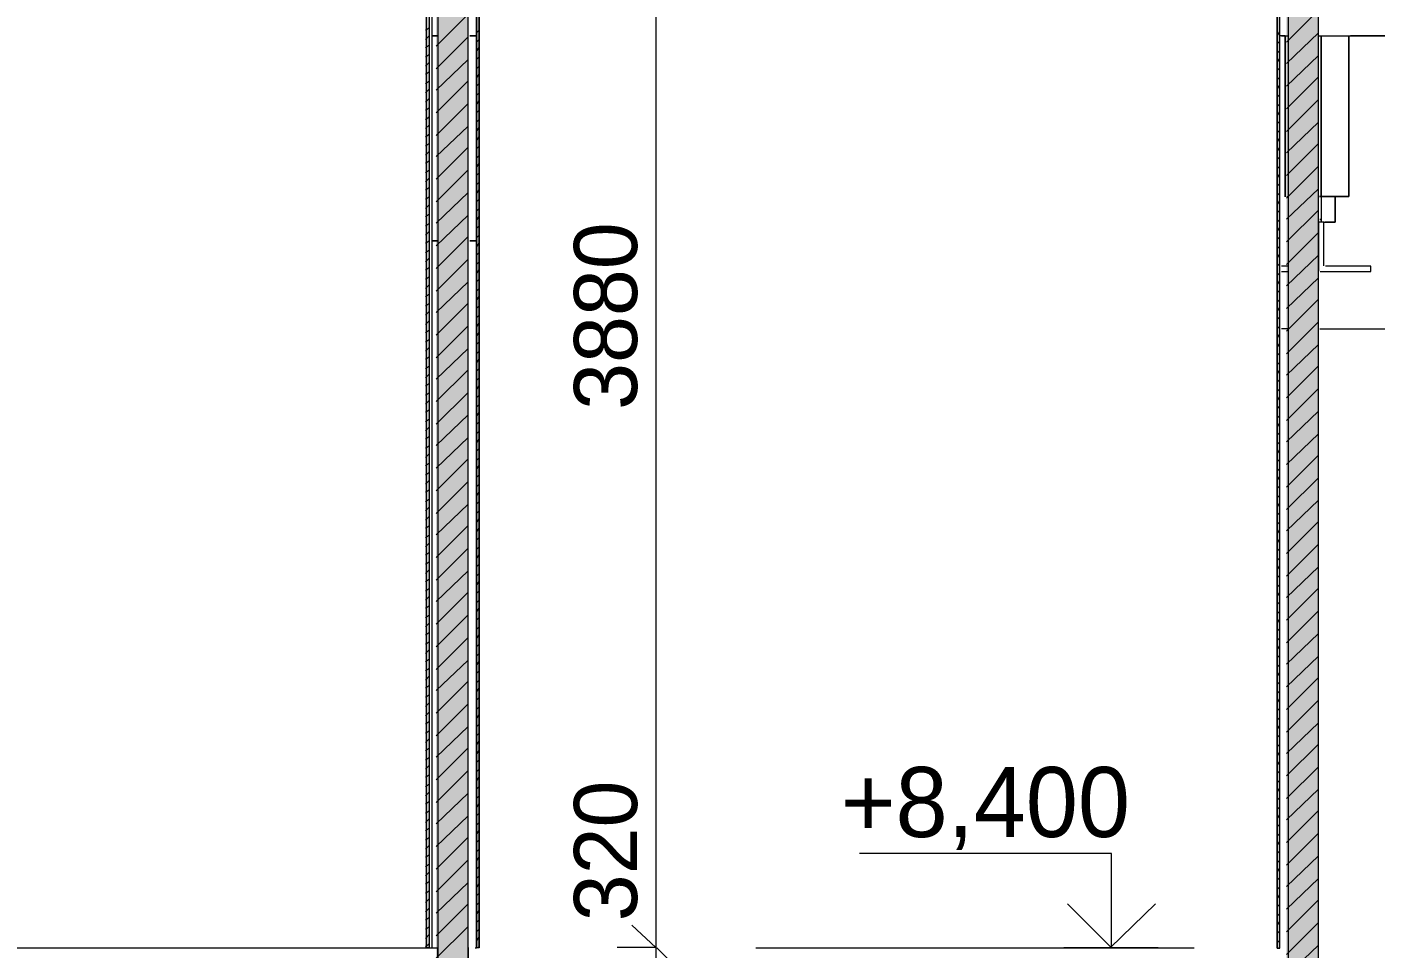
# Model space of a CAD drawing. Header units: millimetres. Extents: x -135211 to 49383, y -8033 to 228499.
# Drawn here: x -42201 to -37917, y 57055 to 59983 of the extents above; entities that cross this region are included whole.
import ezdxf

# ---------------------------------------------------------------- set-up
doc = ezdxf.new("R2010")
doc.units = ezdxf.units.MM
doc.layers.add('PDF _Геометрия', color=7, linetype='Continuous', true_color=0x1d1d1d)
doc.layers.add('PDF _Сплошная заливка', color=7, linetype='Continuous', true_color=0xffffff)
doc.layers.add('PDF _Текст', color=7, linetype='Continuous')

msp = doc.modelspace()

# ---------------------------------------------------------------- linework, layer by layer
at = {"layer": 'PDF _Геометрия', "color": 7, "lineweight": 9}
for points in [[(-40202.8, 61293.7), (-40202.8, 60933.9), (-40202.8, 57056.4), (-40202.8, 56734.7), (-40202.8, 52857.2), (-40202.8, 52535.5), (-40325.5, 52535.5)], [(-40896, 60933.1), (-40896, 56974.9), (-43444.5, 56974.9)], [(-40931.1, 57055.6), (-40931.1, 60933.3), (-43411.8, 60933.3)], [(-40934.8, 57056.4), (-40922.3, 57056.4), (-40922.3, 60933.9), (-40934.8, 60933.9)], [(-40917.5, 57055.4), (-40913.5, 57055.4), (-40913.5, 60933.2), (-40917.5, 60933.2)], [(-40900.9, 56975.9), (-40799.5, 56975.9), (-40799.5, 60933.9), (-40900.9, 60933.9)], [(-38193.6, 60932.8), (-38193.6, 56974.6), (-40792.8, 56974.6)], [(-40777.1, 57056.2), (-40773.1, 57056.2), (-40773.1, 60933.7), (-40777.1, 60933.7)], [(-40773.1, 60933.1), (-40773.1, 57055.3)], [(-40764.4, 57056.2), (-40764.4, 60933.7), (-40764.4, 57056.2), (-40772.9, 57056.2)], [(-38228.6, 57055.2), (-38219.9, 57055.2), (-38219.9, 60933), (-38228.6, 60933)], [(-38224, 57056.1), (-38219.9, 57056.1), (-38219.9, 60933.6), (-38224, 60933.6)], [(-38198.6, 56975.6), (-38097.1, 56975.6), (-38097.1, 60933.6), (-38198.6, 60933.6)], [(-38219.2, 59955.6), (-38202.3, 59955.6), (-38202.3, 59443.4), (-38202.3, 59955.6), (-38202.3, 59443.4), (-38202.3, 59955.6), (-38202.3, 59443.4), (-38202.3, 59955.6), (-38202.3, 59443.4), (-38202.3, 59955.6), (-38202.3, 59443.4), (-38202.3, 59955.6)], [(-38214.6, 59954.9), (-38193.6, 59954.9)], [(-38097.1, 59371.6), (-38097.1, 59955.8)], [(-38094.8, 59955.3), (-37544.3, 59955.3), (-37844.8, 59955.3)], [(-38047.3, 59443.7), (-38000.5, 59443.7), (-38000.5, 59955.9), (-38000.5, 59443.7), (-38093.4, 59443.7), (-38000.5, 59443.7), (-38000.5, 59955.9), (-38000.5, 59443.7), (-38093.4, 59443.7)], [(-38092.4, 59023.6), (-37842.6, 59023.6), (-37842.6, 56974.7), (-37842.6, 59303.1), (-37842.6, 59955), (-37994.7, 59955)], [(-38088.3, 59442.7), (-38088.3, 59955), (-38088.3, 59370.8), (-38092.4, 59370.8), (-38088.3, 59370.8), (-38092.4, 59370.8), (-38088.3, 59370.8), (-38092.4, 59370.8)], [(-38097.1, 59422.4), (-38097.1, 59921.9)], [(-38097.1, 59363.1), (-38097.1, 59206.5), (-38097.1, 59562.1)], [(-38202.3, 59443.4), (-38202.3, 59443.4)], [(-38202.3, 59443.4), (-38202.3, 59443.4)], [(-38202.3, 59443.4), (-38202.3, 59443.4)], [(-38202.3, 59443.4), (-38202.3, 59443.4)], [(-38202.3, 59443.4), (-38202.3, 59443.4)], [(-38197.6, 59442.7), (-38193.6, 59442.7)], [(-38193.6, 59442.7), (-38197.6, 59442.7)], [(-38197.6, 59442.7), (-38193.6, 59442.7)], [(-38193.6, 59442.7), (-38197.6, 59442.7)], [(-38197.6, 59442.7), (-38193.6, 59442.7)], [(-38193.6, 59442.7), (-38197.6, 59442.7)], [(-38000.5, 59443.7), (-38000.5, 59443.7)], [(-38000.5, 59443.7), (-38000.5, 59443.7)], [(-38000.5, 59443.7), (-38000.5, 59443.7)], [(-38000.5, 59443.7), (-38000.5, 59443.7)], [(-38000.5, 59443.7), (-38000.5, 59443.7)], [(-38079.5, 59223.3), (-38079.5, 59363), (-38096.4, 59363)], [(-38088.3, 59370.8), (-38088.3, 59362.3), (-38092.4, 59362.3)], [(-38097.1, 59265.8), (-38097.1, 59320.8)], [(-38193.6, 59222.5), (-38214.6, 59222.5)], [(-38214.6, 59205.6), (-38193.6, 59205.6)], [(-38091.1, 59205.5), (-37930.3, 59205.5), (-37930.3, 59222.4), (-38074.1, 59222.4)], [(-38097.1, 58668.9), (-38097.1, 59168.4)], [(-38193.6, 59023.5), (-38214.6, 59023.5)], [(-38097.1, 58516.5), (-38097.1, 58567.3)], [(-38097.1, 57915.4), (-38097.1, 58414.9)], [(-38097.1, 57763), (-38097.1, 57813.8)], [(-38097.1, 57161.9), (-38097.1, 57661.4)], [(-40202.8, 57479.8), (-40202.8, 57039.5), (-40202.8, 56895.6)], [(-38755.1, 57055.6), (-38755.1, 57356.2), (-39555.3, 57356.2)], [(-40896, 56974.9), (-40896, 56979.1), (-40896, 57038.4), (-40896, 57046.8), (-40896, 57055.3), (-43444.5, 57055.3)], [(-42665.8, 57055.5), (-41273.3, 57055.5)], [(-40799.5, 57056.4), (-40799.5, 57047.9), (-40799.5, 57039.4), (-40799.5, 56980.2), (-40799.5, 56975.9)], [(-40202.8, 57056.4), (-40325.5, 57056.4)], [(-39884.7, 57056.3), (-38491.9, 57056.3)], [(-38605.9, 57056.2), (-38906.6, 57056.2)], [(-38097.1, 57009.5), (-38097.1, 57060.3)]]:
    msp.add_lwpolyline(points, dxfattribs=at)
for points in [[(-38228.7, 60933), (-38228.7, 57055.3)], [(-40913, 59955.2), (-40896, 59955.2)], [(-40794.1, 59955.1), (-40773.1, 59955.1)], [(-38000.5, 59955.9), (-38000.5, 59443.7), (-38093.4, 59443.7), (-38000.5, 59443.7)], [(-38000.5, 59955.9), (-38000.5, 59443.7), (-38047.3, 59443.7), (-38000.5, 59443.7)], [(-38000.5, 59955.9), (-38000.5, 59443.7), (-38047.3, 59443.7), (-38000.5, 59443.7)], [(-38197.6, 59442.7), (-38193.6, 59442.7)], [(-38197.6, 59442.7), (-38193.6, 59442.7)], [(-38044.4, 59362.8), (-38044.4, 59443.2), (-38044.4, 59362.8), (-38078.3, 59362.8)], [(-40913, 59303.2), (-40896, 59303.2)], [(-40794.1, 59303.2), (-40773.1, 59303.2)]]:
    msp.add_lwpolyline(points, close=True, dxfattribs=at)
at = {"layer": 'PDF _Геометрия', "lineweight": 9}
for points in [[(-40900.9, 59922.2), (-40799.5, 60023.8)], [(-38198.6, 59934.6), (-38097.1, 60036.2)], [(-40900.9, 59850.2), (-40799.5, 59951.8)], [(-38198.6, 59866.8), (-38097.1, 59964.2)], [(-38198.6, 59794.9), (-38097.1, 59892.3)], [(-40900.9, 59782.5), (-40799.5, 59879.8)], [(-40900.9, 59710.5), (-40799.5, 59812.1)], [(-38198.6, 59723), (-38097.1, 59824.5)], [(-40900.9, 59638.5), (-40799.5, 59740.1)], [(-38198.6, 59650.9), (-38097.1, 59752.6)], [(-38198.6, 59583.3), (-38097.1, 59680.6)], [(-40900.9, 59570.9), (-40799.5, 59668.2)], [(-40900.9, 59498.9), (-40799.5, 59600.5)], [(-38198.6, 59511.3), (-38097.1, 59612.8)], [(-40900.9, 59426.9), (-40799.5, 59528.5)], [(-38198.6, 59439.3), (-38097.1, 59540.9)], [(-38198.6, 59371.6), (-38097.1, 59469)], [(-40900.9, 59359.2), (-40799.5, 59456.6)], [(-40900.9, 59287.2), (-40799.5, 59384.6)], [(-38198.6, 59299.6), (-38097.1, 59401.2)], [(-40900.9, 59215.2), (-40799.5, 59316.9)], [(-38198.6, 59227.7), (-38097.1, 59329.3)], [(-38198.6, 59159.9), (-38097.1, 59257.3)], [(-40900.9, 59143.3), (-40799.5, 59244.9)], [(-40900.9, 59075.5), (-40799.5, 59172.9)], [(-38198.6, 59088), (-38097.1, 59185.3)], [(-40900.9, 59003.6), (-40799.5, 59105.2)], [(-38198.6, 59016), (-38097.1, 59117.6)], [(-40900.9, 58931.7), (-40799.5, 59033.2)], [(-38198.6, 58944), (-38097.1, 59045.6)], [(-40900.9, 58863.9), (-40799.5, 58961.2)], [(-38198.6, 58876.3), (-38097.1, 58973.7)], [(-38198.6, 58804.3), (-38097.1, 58905.9)], [(-40900.9, 58792), (-40799.5, 58893.6)], [(-40900.9, 58720), (-40799.5, 58821.6)], [(-38198.6, 58732.4), (-38097.1, 58834)], [(-40900.9, 58652.3), (-40799.5, 58749.6)], [(-38198.6, 58664.7), (-38097.1, 58762)], [(-40900.9, 58580.3), (-40799.5, 58677.7)], [(-38198.6, 58592.7), (-38097.1, 58690)], [(-40900.9, 58508.3), (-40799.5, 58609.9)], [(-38198.6, 58520.7), (-38097.1, 58622.3)], [(-40900.9, 58436.4), (-40799.5, 58538)], [(-38198.6, 58448.8), (-38097.1, 58550.3)], [(-38198.6, 58381), (-38097.1, 58478.4)], [(-40900.9, 58368.6), (-40799.5, 58466)], [(-40900.9, 58296.7), (-40799.5, 58398.3)], [(-38198.6, 58309.1), (-38097.1, 58410.7)], [(-40900.9, 58224.7), (-40799.5, 58326.3)], [(-38198.6, 58237.1), (-38097.1, 58338.7)], [(-38198.6, 58169.4), (-38097.1, 58266.7)], [(-40900.9, 58157), (-40799.5, 58254.4)], [(-40900.9, 58085), (-40799.5, 58186.6)], [(-38198.6, 58097.4), (-38097.1, 58199)], [(-40900.9, 58013.1), (-40799.5, 58114.7)], [(-38198.6, 58025.4), (-38097.1, 58127)], [(-38198.6, 57957.7), (-38097.1, 58055.1)], [(-40900.9, 57941.1), (-40799.5, 58042.7)], [(-40900.9, 57873.4), (-40799.5, 57970.7)], [(-38198.6, 57885.7), (-38097.1, 57983.1)], [(-40900.9, 57801.4), (-40799.5, 57903)], [(-38198.6, 57813.8), (-38097.1, 57915.4)], [(-38198.6, 57741.8), (-38097.1, 57843.4)], [(-40900.9, 57729.4), (-40799.5, 57831)], [(-40900.9, 57661.7), (-40799.5, 57759.1)], [(-38198.6, 57674.1), (-38097.1, 57771.4)], [(-40900.9, 57589.8), (-40799.5, 57691.3)], [(-38198.6, 57602.1), (-38097.1, 57703.7)], [(-40900.9, 57517.8), (-40799.5, 57619.4)], [(-38198.6, 57530.2), (-38097.1, 57631.7)], [(-40900.9, 57450.1), (-40799.5, 57547.4)], [(-38198.6, 57462.4), (-38097.1, 57559.8)], [(-38198.6, 57390.5), (-38097.1, 57492.1)], [(-40900.9, 57378.1), (-40799.5, 57475.5)], [(-40900.9, 57306.1), (-40799.5, 57407.7)], [(-38198.6, 57318.5), (-38097.1, 57420.1)], [(-40900.9, 57234.2), (-40799.5, 57335.8)], [(-38198.6, 57250.8), (-38097.1, 57348.1)], [(-40900.9, 57166.4), (-40799.5, 57263.8)], [(-38198.6, 57178.8), (-38097.1, 57276.2)], [(-40900.9, 57094.5), (-40799.5, 57196.1)], [(-38198.6, 57106.8), (-38097.1, 57208.4)], [(-40900.9, 57022.5), (-40799.5, 57124.1)], [(-38198.6, 57034.9), (-38097.1, 57136.5)], [(-38190.4, 56975.6), (-38097.1, 57064.5)]]:
    msp.add_lwpolyline(points, dxfattribs=at)
at = {"layer": 'PDF _Геометрия', "color": 252, "lineweight": 9, "true_color": 0x878787}
for points in [[(-40934.8, 59973), (-40922.3, 59981.5)], [(-40934.8, 59943.3), (-40922.3, 59956.1)], [(-40772.9, 59964.3), (-40764.4, 59972.8)], [(-40772.9, 59934.7), (-40764.4, 59943.1)], [(-38228.6, 59955.1), (-38219.9, 59967.8)], [(-38228.6, 59929.7), (-38219.9, 59938.1)], [(-40934.8, 59918), (-40922.3, 59926.4)], [(-40934.8, 59888.3), (-40922.3, 59896.8)], [(-40772.9, 59905), (-40764.4, 59917.8)], [(-38228.6, 59900), (-38219.9, 59908.5)], [(-40934.8, 59858.7), (-40922.3, 59871.4)], [(-40772.9, 59879.6), (-40764.4, 59888.1)], [(-40772.9, 59850), (-40764.4, 59858.5)], [(-38228.6, 59870.4), (-38219.9, 59883.1)], [(-38228.6, 59845), (-38219.9, 59853.4)], [(-40934.8, 59833.3), (-40922.3, 59841.8)], [(-40934.8, 59803.7), (-40922.3, 59812.1)], [(-40772.9, 59820.4), (-40764.4, 59833.1)], [(-38228.6, 59815.4), (-38219.9, 59823.8)], [(-40934.8, 59774.1), (-40922.3, 59786.7)], [(-40772.9, 59795), (-40764.4, 59803.4)], [(-40772.9, 59765.4), (-40764.4, 59773.8)], [(-38228.6, 59785.7), (-38219.9, 59798.4)], [(-38228.6, 59760.3), (-38219.9, 59768.8)], [(-40934.8, 59744.4), (-40922.3, 59757.1)], [(-40934.8, 59719), (-40922.3, 59727.5)], [(-40772.9, 59735.7), (-40764.4, 59748.4)], [(-40772.9, 59710.3), (-40764.4, 59718.8)], [(-38228.6, 59730.7), (-38219.9, 59739.2)], [(-40934.8, 59689.4), (-40922.3, 59697.9)], [(-40772.9, 59680.7), (-40764.4, 59689.1)], [(-38228.6, 59701), (-38219.9, 59713.7)], [(-38228.6, 59675.6), (-38219.9, 59684.1)], [(-40934.8, 59659.8), (-40922.3, 59672.4)], [(-40934.8, 59634.3), (-40922.3, 59642.8)], [(-40772.9, 59651), (-40764.4, 59663.7)], [(-40772.9, 59621.4), (-40764.4, 59634.1)], [(-38228.6, 59646), (-38219.9, 59654.5)], [(-40934.8, 59604.7), (-40922.3, 59613.2)], [(-40772.9, 59596), (-40764.4, 59604.5)], [(-38228.6, 59616.4), (-38219.9, 59629.1)], [(-38228.6, 59586.8), (-38219.9, 59599.5)], [(-40934.8, 59575.1), (-40922.3, 59587.8)], [(-40934.8, 59549.7), (-40922.3, 59558.1)], [(-40772.9, 59566.4), (-40764.4, 59574.9)], [(-40772.9, 59536.8), (-40764.4, 59549.5)], [(-38228.6, 59561.4), (-38219.9, 59569.8)], [(-40934.8, 59520.1), (-40922.3, 59528.5)], [(-40772.9, 59511.3), (-40764.4, 59519.8)], [(-38228.6, 59531.7), (-38219.9, 59540.2)], [(-38228.6, 59502.1), (-38219.9, 59514.8)], [(-40934.8, 59490.4), (-40922.3, 59503.1)], [(-40934.8, 59465), (-40922.3, 59473.5)], [(-40772.9, 59481.7), (-40764.4, 59490.2)], [(-40772.9, 59452.1), (-40764.4, 59464.8)], [(-38228.6, 59476.7), (-38219.9, 59485.1)], [(-40934.8, 59435.4), (-40922.3, 59443.9)], [(-40934.8, 59405.8), (-40922.3, 59418.5)], [(-40772.9, 59426.7), (-40764.4, 59435.2)], [(-38228.6, 59447.1), (-38219.9, 59455.5)], [(-38228.6, 59417.4), (-38219.9, 59430.1)], [(-40934.8, 59380.4), (-40922.3, 59388.8)], [(-40772.9, 59397.1), (-40764.4, 59405.5)], [(-40772.9, 59367.4), (-40764.4, 59380.1)], [(-38228.6, 59392), (-38219.9, 59400.5)], [(-40934.8, 59350.7), (-40922.3, 59359.2)], [(-40934.8, 59321.1), (-40922.3, 59333.8)], [(-40772.9, 59342.1), (-40764.4, 59350.5)], [(-38228.6, 59362.4), (-38219.9, 59370.9)], [(-38228.6, 59332.7), (-38219.9, 59345.5)], [(-40934.8, 59295.7), (-40922.3, 59304.1)], [(-40772.9, 59312.4), (-40764.4, 59320.8)], [(-40772.9, 59282.8), (-40764.4, 59295.4)], [(-38228.6, 59307.3), (-38219.9, 59315.8)], [(-40934.8, 59266), (-40922.3, 59274.5)], [(-40934.8, 59236.4), (-40922.3, 59249.1)], [(-40772.9, 59257.4), (-40764.4, 59265.8)], [(-38228.6, 59277.7), (-38219.9, 59286.2)], [(-38228.6, 59248.1), (-38219.9, 59260.8)], [(-40934.8, 59211.1), (-40922.3, 59219.5)], [(-40772.9, 59227.7), (-40764.4, 59236.2)], [(-40772.9, 59198.1), (-40764.4, 59210.8)], [(-38228.6, 59222.7), (-38219.9, 59231.2)], [(-40934.8, 59181.4), (-40922.3, 59189.9)], [(-40934.8, 59151.8), (-40922.3, 59164.5)], [(-40772.9, 59172.7), (-40764.4, 59181.2)], [(-38228.6, 59193.1), (-38219.9, 59201.5)], [(-38228.6, 59163.4), (-38219.9, 59176.1)], [(-40934.8, 59126.4), (-40922.3, 59134.9)], [(-40772.9, 59143), (-40764.4, 59151.6)], [(-40772.9, 59113.4), (-40764.4, 59126.1)], [(-38228.6, 59138), (-38219.9, 59146.5)], [(-40934.8, 59096.8), (-40922.3, 59105.2)], [(-40934.8, 59067.1), (-40922.3, 59079.8)], [(-40772.9, 59088), (-40764.4, 59096.5)], [(-38228.6, 59108.4), (-38219.9, 59116.8)], [(-38228.6, 59078.7), (-38219.9, 59091.4)], [(-40934.8, 59037.5), (-40922.3, 59050.2)], [(-40772.9, 59058.4), (-40764.4, 59066.9)], [(-40772.9, 59028.8), (-40764.4, 59041.5)], [(-38228.6, 59053.4), (-38219.9, 59061.8)], [(-40934.8, 59012.1), (-40922.3, 59020.6)], [(-40934.8, 58982.4), (-40922.3, 58990.9)], [(-40772.9, 58999.2), (-40764.4, 59011.9)], [(-38228.6, 59023.7), (-38219.9, 59032.2)], [(-38228.6, 58994.1), (-38219.9, 59006.8)], [(-40934.8, 58952.8), (-40922.3, 58965.5)], [(-40772.9, 58973.8), (-40764.4, 58982.2)], [(-40772.9, 58944.1), (-40764.4, 58952.6)], [(-38228.6, 58964.5), (-38219.9, 58977.2)], [(-38228.6, 58939), (-38219.9, 58947.5)], [(-40934.8, 58927.4), (-40922.3, 58935.9)], [(-40934.8, 58897.8), (-40922.3, 58906.2)], [(-40772.9, 58914.5), (-40764.4, 58927.2)], [(-38228.6, 58909.4), (-38219.9, 58917.9)], [(-40934.8, 58868.1), (-40922.3, 58880.9)], [(-40772.9, 58889.1), (-40764.4, 58897.5)], [(-40772.9, 58859.5), (-40764.4, 58867.9)], [(-38228.6, 58879.8), (-38219.9, 58892.5)], [(-38228.6, 58854.4), (-38219.9, 58862.9)], [(-40934.8, 58842.8), (-40922.3, 58851.2)], [(-40934.8, 58813.1), (-40922.3, 58821.6)], [(-40772.9, 58829.8), (-40764.4, 58842.5)], [(-38228.6, 58824.8), (-38219.9, 58833.2)], [(-40934.8, 58783.5), (-40922.3, 58796.2)], [(-40772.9, 58804.4), (-40764.4, 58812.9)], [(-40772.9, 58774.8), (-40764.4, 58783.3)], [(-38228.6, 58795.1), (-38219.9, 58807.8)], [(-38228.6, 58769.7), (-38219.9, 58778.2)], [(-40934.8, 58758.1), (-40922.3, 58766.6)], [(-40934.8, 58728.5), (-40922.3, 58737)], [(-40772.9, 58745.1), (-40764.4, 58757.8)], [(-38228.6, 58740.1), (-38219.9, 58748.5)], [(-40934.8, 58698.9), (-40922.3, 58711.5)], [(-40772.9, 58719.7), (-40764.4, 58728.2)], [(-40772.9, 58690.1), (-40764.4, 58698.6)], [(-38228.6, 58710.4), (-38219.9, 58723.1)], [(-38228.6, 58685), (-38219.9, 58693.5)], [(-40934.8, 58673.4), (-40922.3, 58681.9)], [(-40934.8, 58643.8), (-40922.3, 58652.3)], [(-40772.9, 58660.5), (-40764.4, 58673.2)], [(-38228.6, 58655.4), (-38219.9, 58663.9)], [(-40934.8, 58614.2), (-40922.3, 58626.9)], [(-40772.9, 58635.1), (-40764.4, 58643.6)], [(-40772.9, 58605.5), (-40764.4, 58613.9)], [(-38228.6, 58625.8), (-38219.9, 58638.5)], [(-38228.6, 58600.4), (-38219.9, 58608.9)], [(-40934.8, 58588.8), (-40922.3, 58597.2)], [(-40934.8, 58559.1), (-40922.3, 58567.6)], [(-40772.9, 58575.9), (-40764.4, 58588.6)], [(-38228.6, 58570.7), (-38219.9, 58579.2)], [(-40934.8, 58529.5), (-40922.3, 58542.2)], [(-40772.9, 58550.4), (-40764.4, 58558.9)], [(-40772.9, 58520.8), (-40764.4, 58529.3)], [(-38228.6, 58541.1), (-38219.9, 58553.8)], [(-38228.6, 58515.7), (-38219.9, 58524.2)], [(-40934.8, 58504.1), (-40922.3, 58512.6)], [(-40934.8, 58474.5), (-40922.3, 58483)], [(-40772.9, 58491.2), (-40764.4, 58503.9)], [(-38228.6, 58486.1), (-38219.9, 58494.5)], [(-40934.8, 58444.9), (-40922.3, 58457.6)], [(-40772.9, 58465.8), (-40764.4, 58474.2)], [(-40772.9, 58436.1), (-40764.4, 58444.6)], [(-38228.6, 58456.5), (-38219.9, 58469.2)], [(-38228.6, 58431.1), (-38219.9, 58439.5)], [(-40934.8, 58415.2), (-40922.3, 58427.9)], [(-40934.8, 58389.8), (-40922.3, 58398.3)], [(-40772.9, 58406.5), (-40764.4, 58419.2)], [(-38228.6, 58401.4), (-38219.9, 58409.9)], [(-40934.8, 58360.2), (-40922.3, 58368.7)], [(-40772.9, 58376.8), (-40764.4, 58389.5)], [(-40772.9, 58351.5), (-40764.4, 58359.9)], [(-38228.6, 58371.8), (-38219.9, 58384.5)], [(-38228.6, 58342.1), (-38219.9, 58354.8)], [(-40934.8, 58330.6), (-40922.3, 58343.2)], [(-40934.8, 58305.1), (-40922.3, 58313.6)], [(-40772.9, 58321.8), (-40764.4, 58330.3)], [(-40772.9, 58292.2), (-40764.4, 58304.9)], [(-38228.6, 58316.7), (-38219.9, 58325.2)], [(-40934.8, 58275.5), (-40922.3, 58284)], [(-40772.9, 58266.8), (-40764.4, 58275.3)], [(-38228.6, 58287.1), (-38219.9, 58295.6)], [(-38228.6, 58257.5), (-38219.9, 58270.2)], [(-40934.8, 58245.9), (-40922.3, 58258.6)], [(-40934.8, 58220.5), (-40922.3, 58229)], [(-40772.9, 58237.2), (-40764.4, 58245.7)], [(-40772.9, 58207.6), (-40764.4, 58220.3)], [(-38228.6, 58232.1), (-38219.9, 58240.6)], [(-40934.8, 58190.9), (-40922.3, 58199.3)], [(-40772.9, 58182.1), (-40764.4, 58190.6)], [(-38228.6, 58202.5), (-38219.9, 58210.9)], [(-38228.6, 58172.8), (-38219.9, 58185.5)], [(-40934.8, 58161.2), (-40922.3, 58174)], [(-40934.8, 58135.9), (-40922.3, 58144.3)], [(-40772.9, 58152.5), (-40764.4, 58161)], [(-40772.9, 58122.9), (-40764.4, 58135.6)], [(-38228.6, 58147.4), (-38219.9, 58155.9)], [(-40934.8, 58106.2), (-40922.3, 58114.7)], [(-40772.9, 58097.5), (-40764.4, 58105.9)], [(-38228.6, 58117.8), (-38219.9, 58126.2)], [(-38228.6, 58088.2), (-38219.9, 58100.9)], [(-40934.8, 58076.6), (-40922.3, 58089.3)], [(-40934.8, 58051.2), (-40922.3, 58059.7)], [(-40772.9, 58067.9), (-40764.4, 58076.3)], [(-40772.9, 58038.2), (-40764.4, 58050.9)], [(-38228.6, 58062.8), (-38219.9, 58071.2)], [(-40934.8, 58021.5), (-40922.3, 58030)], [(-40772.9, 58012.8), (-40764.4, 58021.3)], [(-38228.6, 58033.1), (-38219.9, 58041.6)], [(-38228.6, 58003.5), (-38219.9, 58016.2)], [(-40934.8, 57991.9), (-40922.3, 58004.6)], [(-40934.8, 57966.5), (-40922.3, 57975)], [(-40772.9, 57983.2), (-40764.4, 57991.6)], [(-40772.9, 57953.5), (-40764.4, 57966.2)], [(-38228.6, 57978.1), (-38219.9, 57986.5)], [(-40934.8, 57936.9), (-40922.3, 57945.3)], [(-40934.8, 57907.2), (-40922.3, 57920)], [(-40772.9, 57928.2), (-40764.4, 57936.6)], [(-38228.6, 57948.4), (-38219.9, 57956.9)], [(-38228.6, 57918.8), (-38219.9, 57931.5)], [(-40934.8, 57881.9), (-40922.3, 57890.3)], [(-40772.9, 57898.5), (-40764.4, 57907)], [(-40772.9, 57868.9), (-40764.4, 57881.6)], [(-38228.6, 57893.4), (-38219.9, 57901.9)], [(-40934.8, 57852.2), (-40922.3, 57860.7)], [(-40934.8, 57822.6), (-40922.3, 57835.3)], [(-40772.9, 57843.5), (-40764.4, 57852)], [(-38228.6, 57863.8), (-38219.9, 57872.3)], [(-38228.6, 57834.2), (-38219.9, 57846.9)], [(-40934.8, 57792.9), (-40922.3, 57805.7)], [(-40772.9, 57813.8), (-40764.4, 57822.4)], [(-40772.9, 57784.2), (-40764.4, 57796.9)], [(-38228.6, 57808.7), (-38219.9, 57817.2)], [(-40934.8, 57767.6), (-40922.3, 57776)], [(-40772.9, 57758.8), (-40764.4, 57767.3)], [(-38228.6, 57779.1), (-38219.9, 57787.6)], [(-38228.6, 57749.5), (-38219.9, 57762.2)], [(-40934.8, 57738), (-40922.3, 57746.4)], [(-40934.8, 57708.3), (-40922.3, 57721)], [(-40772.9, 57729.2), (-40764.4, 57737.7)], [(-40772.9, 57699.6), (-40764.4, 57712.3)], [(-38228.6, 57724.1), (-38219.9, 57732.5)], [(-40934.8, 57682.9), (-40922.3, 57691.4)], [(-40772.9, 57670), (-40764.4, 57682.6)], [(-38228.6, 57694.5), (-38219.9, 57702.9)], [(-38228.6, 57664.8), (-38219.9, 57677.5)], [(-40934.8, 57653.3), (-40922.3, 57661.7)], [(-40934.8, 57623.6), (-40922.3, 57636.3)], [(-40772.9, 57644.6), (-40764.4, 57653)], [(-40772.9, 57614.9), (-40764.4, 57623.3)], [(-38228.6, 57635.2), (-38219.9, 57647.9)], [(-40934.8, 57598.2), (-40922.3, 57606.7)], [(-40934.8, 57568.6), (-40922.3, 57577)], [(-40772.9, 57585.3), (-40764.4, 57598)], [(-38228.6, 57609.8), (-38219.9, 57618.2)], [(-38228.6, 57580.1), (-38219.9, 57588.6)], [(-40934.8, 57538.9), (-40922.3, 57551.7)], [(-40772.9, 57559.9), (-40764.4, 57568.3)], [(-40772.9, 57530.2), (-40764.4, 57538.7)], [(-38228.6, 57550.5), (-38219.9, 57563.2)], [(-38228.6, 57525.1), (-38219.9, 57533.6)], [(-40934.8, 57513.6), (-40922.3, 57522)], [(-40934.8, 57483.9), (-40922.3, 57492.4)], [(-40772.9, 57500.6), (-40764.4, 57513.3)], [(-38228.6, 57495.5), (-38219.9, 57504)], [(-40934.8, 57454.3), (-40922.3, 57467)], [(-40772.9, 57475.2), (-40764.4, 57483.7)], [(-40772.9, 57445.6), (-40764.4, 57454.1)], [(-38228.6, 57465.9), (-38219.9, 57478.6)], [(-38228.6, 57440.5), (-38219.9, 57448.9)], [(-40934.8, 57428.9), (-40922.3, 57437.4)], [(-40934.8, 57399.3), (-40922.3, 57407.8)], [(-40772.9, 57415.9), (-40764.4, 57428.6)], [(-38228.6, 57410.8), (-38219.9, 57419.3)], [(-40934.8, 57369.7), (-40922.3, 57382.3)], [(-40772.9, 57390.5), (-40764.4, 57399)], [(-40772.9, 57360.9), (-40764.4, 57369.4)], [(-38228.6, 57381.2), (-38219.9, 57393.9)], [(-38228.6, 57355.8), (-38219.9, 57364.2)], [(-40934.8, 57344.2), (-40922.3, 57352.7)], [(-40934.8, 57314.6), (-40922.3, 57323.1)], [(-40772.9, 57331.3), (-40764.4, 57344)], [(-38228.6, 57326.2), (-38219.9, 57334.6)], [(-40934.8, 57285), (-40922.3, 57297.7)], [(-40772.9, 57305.9), (-40764.4, 57314.4)], [(-40772.9, 57276.3), (-40764.4, 57284.7)], [(-38228.6, 57296.5), (-38219.9, 57309.2)], [(-38228.6, 57271.1), (-38219.9, 57279.6)], [(-40934.8, 57259.6), (-40922.3, 57268)], [(-40934.8, 57229.9), (-40922.3, 57238.4)], [(-40772.9, 57246.6), (-40764.4, 57259.3)], [(-38228.6, 57241.5), (-38219.9, 57250)], [(-40934.8, 57200.3), (-40922.3, 57213)], [(-40772.9, 57221.2), (-40764.4, 57229.7)], [(-40772.9, 57191.6), (-40764.4, 57200)], [(-38228.6, 57211.8), (-38219.9, 57224.5)], [(-38228.6, 57186.4), (-38219.9, 57194.9)], [(-40934.8, 57170.7), (-40922.3, 57183.4)], [(-40934.8, 57145.3), (-40922.3, 57153.8)], [(-40772.9, 57162), (-40764.4, 57174.7)], [(-38228.6, 57156.8), (-38219.9, 57165.3)], [(-40934.8, 57115.7), (-40922.3, 57124.1)], [(-40772.9, 57136.6), (-40764.4, 57145)], [(-40772.9, 57106.9), (-40764.4, 57115.4)], [(-38228.6, 57127.2), (-38219.9, 57139.9)], [(-38228.6, 57101.8), (-38219.9, 57110.3)], [(-40934.8, 57086), (-40922.3, 57098.8)], [(-40934.8, 57060.6), (-40922.3, 57069.1)], [(-40772.9, 57077.3), (-40764.4, 57090)], [(-38228.6, 57072.2), (-38219.9, 57080.6)], [(-40768.3, 57056.2), (-40764.4, 57060.3)]]:
    msp.add_lwpolyline(points, dxfattribs=at)
at = {"layer": 'PDF _Геометрия', "color": 7, "lineweight": 18}
for points in [[(-38755.1, 57055.6), (-38894.8, 57195.3)], [(-38758.6, 57056.3), (-38614.7, 57196)], [(-40202.8, 57056.4), (-40279.3, 57128.4)], [(-40199.8, 57055.9), (-40123.9, 56979.7)]]:
    msp.add_lwpolyline(points, dxfattribs=at)
at = {"layer": 'PDF _Сплошная заливка', "lineweight": 5, "transparency": 33554559}
for points in [[(-40934.8, 60933.9), (-40922.3, 60933.9), (-40934.8, 57056.4), (-40922.3, 57056.4)], [(-40900.9, 60933.9), (-40799.5, 60933.9), (-40900.9, 56975.9), (-40799.5, 56975.9)], [(-40772.9, 60933.7), (-40764.4, 60933.7), (-40772.9, 57056.2), (-40764.4, 57056.2)], [(-38228.1, 60933), (-38219.9, 60933), (-38228.1, 57055.2), (-38219.9, 57055.2)], [(-38198.6, 60933.6), (-38097.1, 60933.6), (-38198.6, 56975.6), (-38097.1, 56975.6)]]:
    msp.add_solid(points, dxfattribs=at)

# ---------------------------------------------------------------- texts
at = {"layer": 'PDF _Текст', "char_height": 200.42, "attachment_point": 4, "rotation": 90, "style": ''}
for s, insert in [('3880', (-40361.2, 58765.9)), ('320', (-40361.2, 57140.3))]:
    msp.add_mtext(s, dxfattribs=dict(at, insert=insert))
at = {"layer": 'PDF _Текст', "insert": (-39614.9, 57498.7), "char_height": 222.7, "attachment_point": 4, "style": ''}
msp.add_mtext('+8,400', dxfattribs=at)

doc.saveas('drawing.dxf')
